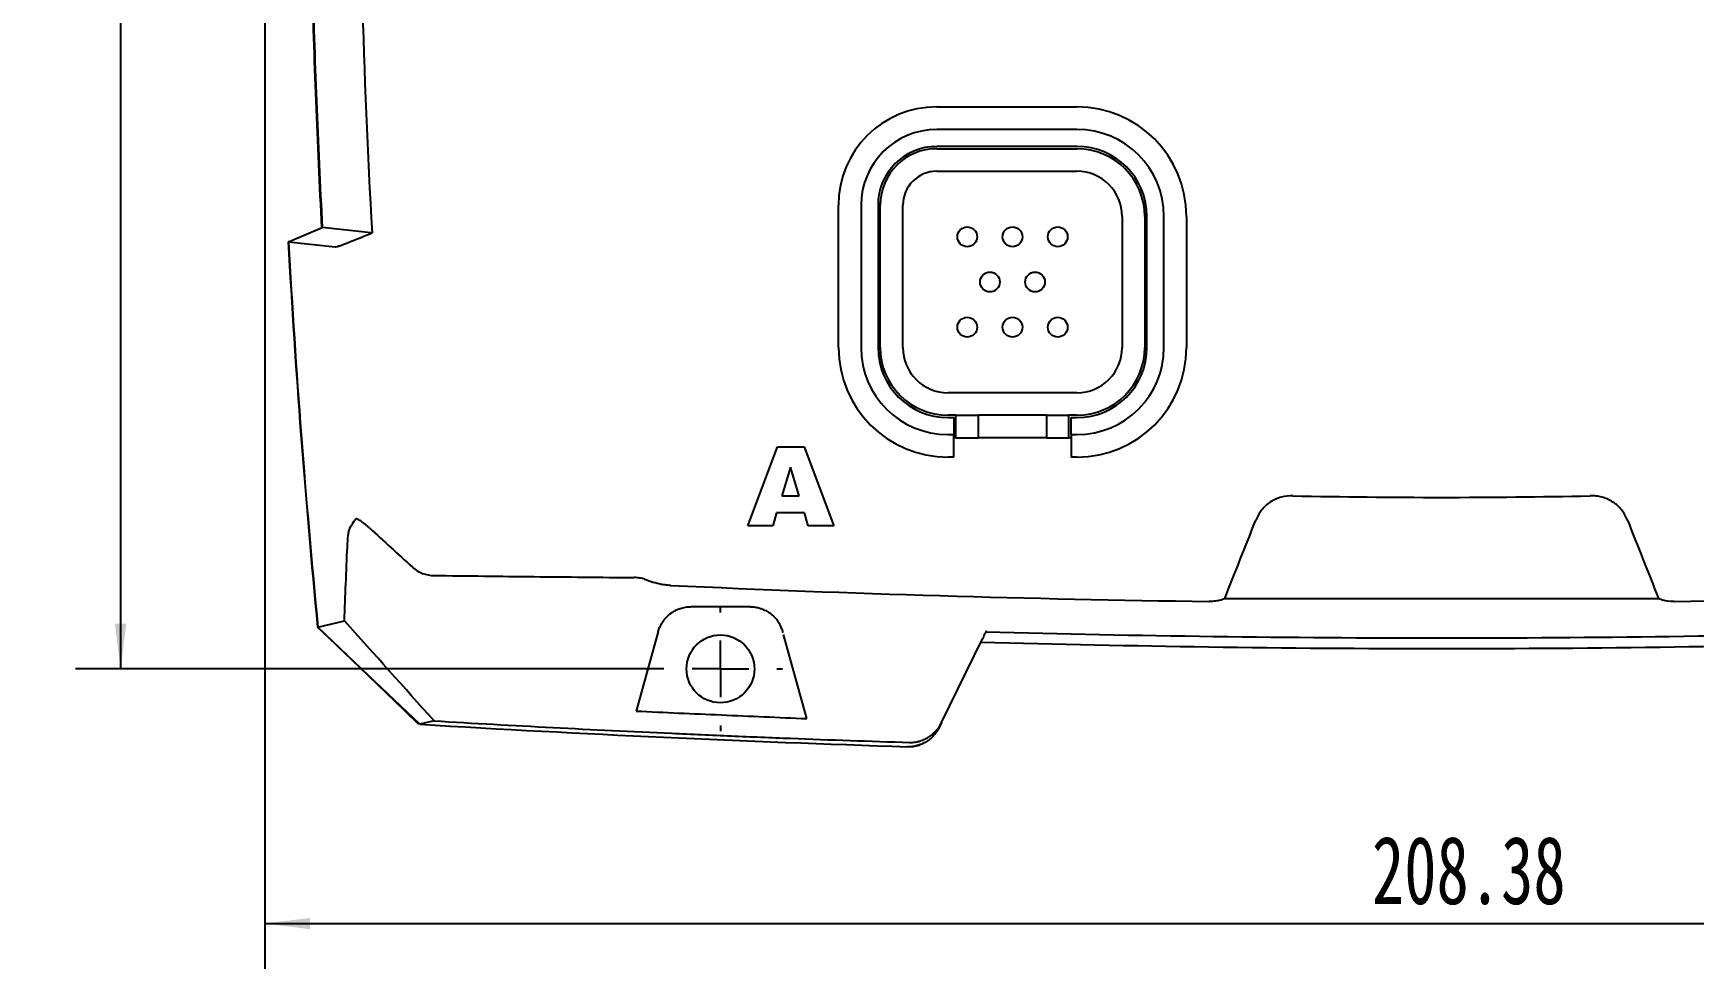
# Model space of a CAD drawing. Header units: millimetres. Extents: x 0 to 594, y 0 to 420.
# Drawn here: x 131.2 to 278.1, y 156.3 to 239.1 of the extents above; entities that cross this region are included whole.
import ezdxf

# ---------------------------------------------------------------- set-up
doc = ezdxf.new("R2010")
doc.units = ezdxf.units.MM
doc.header["$LTSCALE"] = 2
doc.layers.add('图框', color=7, linetype='Continuous')
doc.styles.add('SLDTEXTSTYLE4', font='TXT', dxfattribs={"width": 0.7})
doc.dimstyles.new('SLDDIMSTYLE0', dxfattribs={"dimtxt": 6, "dimasz": 4, "dimexe": 0, "dimexo": 0.0625, "dimgap": 1.5, "dimtad": 2, "dimrnd": 1e-09, "dimzin": 12, "dimdsep": 46, "dimtxsty": 'SLDTEXTSTYLE4', "dimsah": 1, "dimcen": 0.09, "dimadec": 0, "dimazin": 3, "dimtfac": 1, "dimtofl": 0, "dimtmove": 0, "dimatfit": 3, "dimfxl": 1, "dimfrac": 2, "dimtolj": 1, "dimtzin": 12, "dimarcsym": 0})

# ---------------------------------------------------------------- blocks, each defined once
blk = doc.blocks.new('_D_1')
at = {"layer": '图框'}
for p, q in [((186.48, 344.98), (134.9, 344.98)), ((138.9, 344.98), (138.9, 182.87)), ((186.48, 182.87), (134.9, 182.87))]:
    blk.add_line(p, q, dxfattribs=at)
for points in [[(138.9, 344.98), (138.4, 340.98), (139.4, 340.98)], [(138.9, 182.87), (139.4, 186.87), (138.4, 186.87)]]:
    blk.add_solid(points, dxfattribs=at)
at = {"layer": '图框', "insert": (131.16, 254.49), "char_height": 6, "attachment_point": 1, "rotation": 90, "style": 'SLDTEXTSTYLE4'}
blk.add_mtext('162.11', dxfattribs=at)
blk = doc.blocks.new('_D_2')
at = {"layer": '图框'}
for p, q in [((360.05, 251.7), (360.05, 156.33)), ((151.67, 250.56), (151.67, 156.33)), ((151.67, 160.33), (360.05, 160.33))]:
    blk.add_line(p, q, dxfattribs=at)
for points in [[(151.67, 160.33), (155.67, 159.83), (155.67, 160.83)], [(360.05, 160.33), (356.05, 160.83), (356.05, 159.83)]]:
    blk.add_solid(points, dxfattribs=at)
at = {"layer": '图框', "insert": (249.63, 168.06), "char_height": 6, "attachment_point": 1, "rotation": 360, "style": 'SLDTEXTSTYLE4'}
blk.add_mtext('208.38', dxfattribs=at)
blk = doc.blocks.new('SW_CENTERMARKSYMBOL_2')
at = {"layer": '图框', "color": 0}
for p, q in [((0, 5), (0, 5.5)), ((0, 0), (0, 2.5)), ((-5, 0), (-5.5, 0)), ((0, 0), (-2.5, 0)), ((0, 0), (0, -2.5)), ((0, 0), (2.5, 0)), ((5, 0), (5.5, 0)), ((0, -5), (0, -5.5))]:
    blk.add_line(p, q, dxfattribs=at)

msp = doc.modelspace()

# ---------------------------------------------------------------- linework, layer by layer
at = {"color": 7, "linetype": 'Continuous', "lineweight": 25}
for p, q in [((211.123, 232.614), (223.523, 232.614)), ((223.523, 230.614), (211.123, 230.614)), ((223.523, 229.114), (211.123, 229.114)), ((211.123, 228.914), (223.523, 228.914)), ((211.123, 226.914), (223.523, 226.914)), ((202.423, 211.314), (202.423, 223.914)), ((204.423, 223.914), (204.423, 211.314)), ((205.923, 223.914), (205.923, 211.314)), ((206.123, 211.314), (206.123, 223.914)), ((208.123, 211.314), (208.123, 223.914)), ((153.76, 220.681), (156.743, 221.947)), ((227.523, 222.914), (227.523, 211.314)), ((229.523, 222.914), (229.523, 211.314)), ((229.723, 211.314), (229.723, 222.914)), ((231.223, 211.314), (231.223, 222.914)), ((233.223, 222.914), (233.223, 211.314)), ((153.761, 220.672), (153.735, 220.661)), ((153.76, 220.681), (157.879, 220.226)), ((223.523, 207.314), (212.123, 207.314)), ((212.823, 205.314), (212.123, 205.314)), ((212.123, 205.114), (212.623, 205.114)), ((212.623, 205.114), (212.623, 203.614)), ((212.823, 205.314), (214.823, 205.314)), ((212.823, 203.314), (212.823, 205.314)), ((214.823, 203.314), (214.823, 205.314)), ((220.823, 205.314), (214.823, 205.314)), ((220.823, 205.314), (222.823, 205.314)), ((220.823, 205.314), (220.823, 203.314)), ((223.523, 205.314), (222.823, 205.314)), ((222.823, 203.314), (222.823, 205.314)), ((223.023, 205.114), (223.523, 205.114)), ((223.023, 203.614), (223.023, 205.114)), ((212.123, 203.614), (212.623, 203.614)), ((212.623, 201.614), (212.623, 203.614)), ((212.823, 203.314), (212.623, 203.314)), ((212.823, 203.314), (214.823, 203.314)), ((220.823, 203.314), (214.823, 203.314)), ((220.823, 203.314), (222.823, 203.314)), ((223.023, 203.314), (222.823, 203.314)), ((223.023, 203.614), (223.523, 203.614)), ((223.023, 203.614), (223.023, 201.614)), ((194.397, 195.533), (197.03, 202.533)), ((197.03, 202.533), (199.388, 202.533)), ((199.388, 202.533), (202.019, 195.533)), ((212.623, 201.614), (212.123, 201.614)), ((223.523, 201.614), (223.023, 201.614)), ((198.185, 200.719), (197.416, 198.203)), ((198.958, 198.203), (198.185, 200.719)), ((197.416, 198.203), (198.958, 198.203)), ((196.609, 195.533), (194.397, 195.533)), ((196.947, 196.688), (196.609, 195.533)), ((199.411, 196.688), (196.947, 196.688)), ((199.755, 195.533), (199.411, 196.688)), ((202.019, 195.533), (199.755, 195.533)), ((156.362, 186.554), (158.703, 187.129)), ((186.472, 186.177), (184.517, 179.143)), ((199.633, 178.469), (197.561, 185.925)), ((211.548, 178.127), (215.158, 185.527)), ((166.637, 178.274), (165.379, 177.97)), ((211.548, 178.127), (211.328, 177.675))]:
    msp.add_line(p, q, dxfattribs=at)
at = {"color": 7, "linetype": 'Continuous', "lineweight": 25, "flags": 128}
for points in [[(161.148, 221.46), (161.055, 221.47), (156.761, 221.945), (156.743, 221.947)], [(156.334, 186.572), (157.291, 185.652), (160.8, 182.278), (164.026, 179.176), (165.262, 177.988)], [(165.379, 177.97), (163.704, 179.565), (160.877, 182.255), (156.383, 186.534), (156.362, 186.554)]]:
    msp.add_lwpolyline(points, dxfattribs=at)
at = {"color": 7, "linetype": 'Continuous', "lineweight": 25}
for centre, radius in [((213.823, 221.114), 0.875), ((217.823, 221.114), 0.875), ((221.823, 221.114), 0.875), ((215.823, 217.114), 0.875), ((219.823, 217.114), 0.875), ((213.823, 213.114), 0.875), ((217.823, 213.114), 0.875), ((221.823, 213.114), 0.875), ((191.981, 182.874), 3)]:
    msp.add_circle(centre, radius, dxfattribs=at)
for centre, radius, start, end in [((946.27, 263.927), 790.703, 181.416908, 183.045917), ((946.27, 263.927), 790.642, 181.420898, 183.043632), ((211.123, 223.914), 8.7, 90, 180), ((223.523, 222.914), 9.7, 0, 90), ((211.123, 223.914), 6.7, 90, 180), ((223.523, 222.914), 7.7, 0, 90), ((211.123, 223.914), 5.2, 90, 180), ((211.123, 223.914), 5, 90, 180), ((223.523, 222.914), 6.2, 0, 90), ((223.523, 222.914), 6, 0, 90), ((211.123, 223.914), 3, 90, 180), ((223.523, 222.914), 4, 0, 90), ((946.27, 263.927), 793.715, 183.124823, 185.592941), ((946.27, 263.927), 793.688, 183.123463, 185.594402), ((212.123, 211.314), 9.7, 180, 270), ((212.123, 211.314), 7.7, 180, 270), ((212.123, 211.314), 6.2, 180, 270), ((212.123, 211.314), 6, 180, 270), ((212.123, 211.314), 4, 180, 270), ((223.523, 211.314), 6, 270, 0), ((223.523, 211.314), 4, 270, 0), ((223.523, 211.314), 7.7, 270, 0), ((223.523, 211.314), 9.7, 270, 0), ((223.523, 211.314), 6.2, 270, 0), ((255.798, 1675.248), 1486.552, 267.369986, 269.206959), ((255.798, 1675.248), 1486.552, 270.793041, 272.630014), ((255.798, 1675.248), 1500.005, 266.544153, 268.194312)]:
    msp.add_arc(centre, radius, start, end, dxfattribs=at)
for centre, major_axis, ratio, start_param, end_param in [((255.798, 308.348), (500.204, 213.96), 0.0804391, 4.483462, 4.4877387), ((255.798, 413.526), (373.211, 0), 0.5773503, 4.6771352, 4.7476427), ((255.798, 837.866), (326.012, 1138.686), 0.1595402, 4.1525629, 4.1599442), ((255.798, 837.866), (-326.012, 1138.686), 0.1595402, 2.1232412, 2.1306224), ((792.252, 1675.248), (1679.937, 0), 0.9476438, 4.3427089, 4.3432146), ((-696.839, 2042.019), (2052.647, -790.283), 0.885782, 5.4857916, 5.486001), ((1208.435, 2042.019), (2052.647, 790.283), 0.885782, 3.9387769, 3.9389864)]:
    msp.add_ellipse(centre, major_axis=major_axis, ratio=ratio, start_param=start_param, end_param=end_param, dxfattribs=at)
for points, knots in [([(161.148, 306.395), (160.359, 292.307), (159.96, 278.152), (159.96, 249.703), (160.359, 235.548), (161.148, 221.46)], [0, 0, 0, 0, 0.5, 0.5, 1, 1, 1, 1]), ([(157.879, 220.226), (157.906, 220.223), (157.955, 220.23), (158.096, 220.264), (158.184, 220.29), (158.5, 220.393), (158.766, 220.493), (159.047, 220.607)], [0, 0, 0, 0, 0.25, 0.25, 0.5, 0.5, 1, 1, 1, 1]), ([(242.644, 198.187), (242.292, 198.194), (241.947, 198.155), (241.44, 198.021), (241.274, 197.962), (240.956, 197.823), (240.803, 197.741), (240.511, 197.553), (240.37, 197.445), (240.111, 197.211), (239.992, 197.085), (239.775, 196.814), (239.675, 196.668), (239.5, 196.364), (239.424, 196.206), (239.359, 196.042)], [0, 0, 0, 0, 0.25, 0.25, 0.375, 0.375, 0.5, 0.5, 0.625, 0.625, 0.75, 0.75, 0.875, 0.875, 1, 1, 1, 1]), ([(272.237, 196.042), (272.108, 196.369), (271.936, 196.671), (271.607, 197.081), (271.487, 197.21), (271.229, 197.442), (271.092, 197.548), (270.799, 197.738), (270.643, 197.822), (270.325, 197.962), (270.161, 198.019), (269.824, 198.109), (269.65, 198.142), (269.303, 198.182), (269.128, 198.19), (268.953, 198.187)], [0, 0, 0, 0, 0.25, 0.25, 0.375, 0.375, 0.5, 0.5, 0.625, 0.625, 0.75, 0.75, 0.875, 0.875, 1, 1, 1, 1]), ([(160.915, 195.352), (160.786, 195.47), (160.657, 195.582), (160.4, 195.789), (160.27, 195.885), (160.029, 196.041), (159.916, 196.101), (159.781, 196.141), (159.744, 196.145), (159.684, 196.136), (159.662, 196.122), (159.649, 196.1)], [0, 0, 0, 0, 0.25, 0.25, 0.5, 0.5, 0.75, 0.75, 0.875, 0.875, 1, 1, 1, 1]), ([(158.967, 193.685), (158.983, 194.049), (159.007, 194.384), (159.061, 194.819), (159.082, 194.954), (159.132, 195.18), (159.16, 195.273), (159.194, 195.331)], [0, 0, 0, 0, 0.5, 0.5, 0.75, 0.75, 1, 1, 1, 1]), ([(164.717, 191.878), (164.848, 191.758), (164.988, 191.653), (165.286, 191.47), (165.445, 191.392), (165.938, 191.205), (166.283, 191.141), (166.636, 191.137)], [0, 0, 0, 0, 0.25, 0.25, 0.5, 0.5, 1, 1, 1, 1]), ([(166.636, 191.137), (169.575, 191.104), (172.522, 191.071), (178.432, 191.009), (181.393, 190.98), (184.353, 190.952)], [0, 0, 0, 0, 0.5, 0.5, 1, 1, 1, 1]), ([(185.261, 190.815), (185.207, 190.835), (185.146, 190.853), (185.01, 190.886), (184.934, 190.9), (184.777, 190.924), (184.693, 190.934), (184.523, 190.947), (184.438, 190.951), (184.353, 190.952)], [0, 0, 0, 0, 0.25, 0.25, 0.5, 0.5, 0.75, 0.75, 1, 1, 1, 1]), ([(187.586, 190.262), (187.437, 190.268), (187.292, 190.28), (187.008, 190.31), (186.867, 190.329), (186.473, 190.397), (186.239, 190.456), (186.054, 190.524)], [0, 0, 0, 0, 0.25, 0.25, 0.5, 0.5, 1, 1, 1, 1]), ([(187.007, 187.233), (187.097, 187.346), (187.199, 187.459), (187.436, 187.68), (187.571, 187.789), (187.815, 187.946), (187.904, 187.998), (188.1, 188.098), (188.207, 188.146), (188.455, 188.237), (188.594, 188.279), (188.847, 188.331), (188.937, 188.346), (189.137, 188.367), (189.247, 188.374), (189.362, 188.374)], [0, 0, 0, 0, 0.25, 0.25, 0.5, 0.5, 0.625, 0.625, 0.75, 0.75, 0.875, 0.875, 0.9375, 0.9375, 1, 1, 1, 1]), ([(194.6, 188.374), (194.671, 188.374), (194.741, 188.372), (194.88, 188.362), (194.949, 188.354), (195.146, 188.327), (195.264, 188.302), (195.475, 188.246), (195.569, 188.215), (195.739, 188.151), (195.815, 188.118), (196.028, 188.017), (196.148, 187.947), (196.362, 187.806), (196.455, 187.735), (196.707, 187.521), (196.841, 187.378), (197.069, 187.089), (197.162, 186.944), (197.241, 186.798)], [0, 0, 0, 0, 0.03125, 0.03125, 0.0625, 0.0625, 0.125, 0.125, 0.1875, 0.1875, 0.25, 0.25, 0.375, 0.375, 0.5, 0.5, 0.75, 0.75, 1, 1, 1, 1]), ([(236.198, 188.959), (236.143, 188.939), (236.079, 188.922), (235.937, 188.891), (235.857, 188.878), (235.605, 188.846), (235.416, 188.836), (235.223, 188.838)], [0, 0, 0, 0, 0.25, 0.25, 0.5, 0.5, 1, 1, 1, 1]), ([(187.007, 187.233), (186.962, 187.176), (186.894, 187.086), (186.744, 186.845), (186.663, 186.698), (186.591, 186.523)], [0, 0, 0, 0, 0.5, 0.5, 1, 1, 1, 1]), ([(197.491, 186.177), (197.449, 186.327), (197.402, 186.454), (197.311, 186.665), (197.269, 186.745), (197.241, 186.798)], [0, 0, 0, 0, 0.5, 0.5, 1, 1, 1, 1]), ([(215.029, 185.238), (221.742, 185.079), (235.329, 184.757), (255.798, 184.637), (276.267, 184.757), (289.854, 185.079), (296.567, 185.238)], [0, 0, 0, 0, 0.2470075, 0.4999917, 0.752993, 1, 1, 1, 1]), ([(215.509, 186.248), (215.48, 186.189), (215.435, 186.096), (215.314, 185.847), (215.241, 185.698), (215.158, 185.527)], [0, 0, 0, 0, 0.5, 0.5, 1, 1, 1, 1]), ([(296.145, 186.129), (282.7, 185.765), (269.251, 185.584), (242.346, 185.584), (228.897, 185.765), (215.451, 186.129)], [0, 0, 0, 0, 0.5, 0.5, 1, 1, 1, 1]), ([(166.637, 178.274), (173.646, 177.857), (180.657, 177.489), (189.424, 177.09), (191.178, 177.013), (194.685, 176.866), (199.947, 176.656), (205.209, 176.474), (208.718, 176.366)], [0, 0, 0, 0, 0.5, 0.5, 0.625, 0.625, 0.75, 1, 1, 1, 1]), ([(184.517, 179.143), (187.036, 179.023), (189.555, 178.911), (194.594, 178.692), (197.114, 178.581), (199.633, 178.469)], [0, 0, 0, 0, 0.5, 0.5, 1, 1, 1, 1]), ([(208.718, 176.366), (208.88, 176.361), (209.04, 176.369), (209.354, 176.412), (209.51, 176.446), (209.809, 176.538), (209.952, 176.594), (210.224, 176.725), (210.354, 176.801), (210.718, 177.048), (210.926, 177.238), (211.286, 177.662), (211.432, 177.888), (211.548, 178.127)], [0, 0, 0, 0, 0.125, 0.125, 0.25, 0.25, 0.375, 0.375, 0.5, 0.5, 0.75, 0.75, 1, 1, 1, 1]), ([(211.328, 177.675), (211.201, 177.414), (211.04, 177.178), (210.748, 176.859), (210.643, 176.758), (210.421, 176.577), (210.304, 176.494), (210.059, 176.346), (209.929, 176.279), (209.664, 176.167), (209.528, 176.121), (209.113, 176.012), (208.823, 175.978), (208.533, 175.987)], [0, 0, 0, 0, 0.25, 0.25, 0.375, 0.375, 0.5, 0.5, 0.625, 0.625, 0.75, 0.75, 1, 1, 1, 1]), ([(210.868, 177.035), (210.966, 177.126), (211.164, 177.312), (211.285, 177.555), (211.346, 177.678)], [0, 0, 0, 0, 0.4938654, 1, 1, 1, 1]), ([(208.559, 175.997), (208.907, 175.996), (209.3, 175.994), (209.636, 176.175), (209.676, 176.196)], [0, 0, 0, 0, 0.8820676, 1, 1, 1, 1])]:
    msp.add_open_spline(points, degree=3, knots=knots, dxfattribs=at)
for points in [[(159.194, 195.331), (159.345, 195.587), (159.497, 195.844), (159.649, 196.1)], [(160.915, 195.352), (162.183, 194.196), (163.45, 193.038), (164.717, 191.878)], [(158.703, 187.129), (158.782, 189.314), (158.87, 191.5), (158.967, 193.685)], [(194.6, 188.374), (192.852, 188.374), (191.106, 188.374), (189.362, 188.374)], [(236.608, 189.107), (249.401, 189.118), (262.195, 189.118), (274.989, 189.107)], [(276.373, 188.838), (275.988, 188.833), (275.619, 188.88), (275.399, 188.959)], [(166.637, 178.274), (163.993, 181.226), (161.349, 184.178), (158.703, 187.129)], [(186.472, 186.177), (186.504, 186.294), (186.544, 186.41), (186.591, 186.523)], [(197.524, 186.059), (197.512, 186.1), (197.501, 186.139), (197.491, 186.177)]]:
    msp.add_open_spline(points, degree=3, dxfattribs=at)

# ---------------------------------------------------------------- block references
at = {"layer": '图框'}
msp.add_blockref('SW_CENTERMARKSYMBOL_2', (191.981, 182.874), dxfattribs=at)

# ---------------------------------------------------------------- dimensions: what is measured, and where the dimension line sits
for base, p1, p2, angle, picture, middle in [((138.899, 182.874), (186.481, 344.981), (186.481, 182.874), 90, '_D_1', (138.899, 262.378)), ((360.054, 160.33), (151.671, 250.565), (360.054, 251.699), 360, '_D_2', (257.516, 160.33))]:
    dim = msp.add_linear_dim(base=base, p1=p1, p2=p2, angle=angle, dimstyle='SLDDIMSTYLE0', dxfattribs=at)
    dim.commit()
    dim.dimension.update_dxf_attribs({"geometry": picture, "text_midpoint": middle, "dimtype": 160})

doc.saveas('drawing.dxf')
